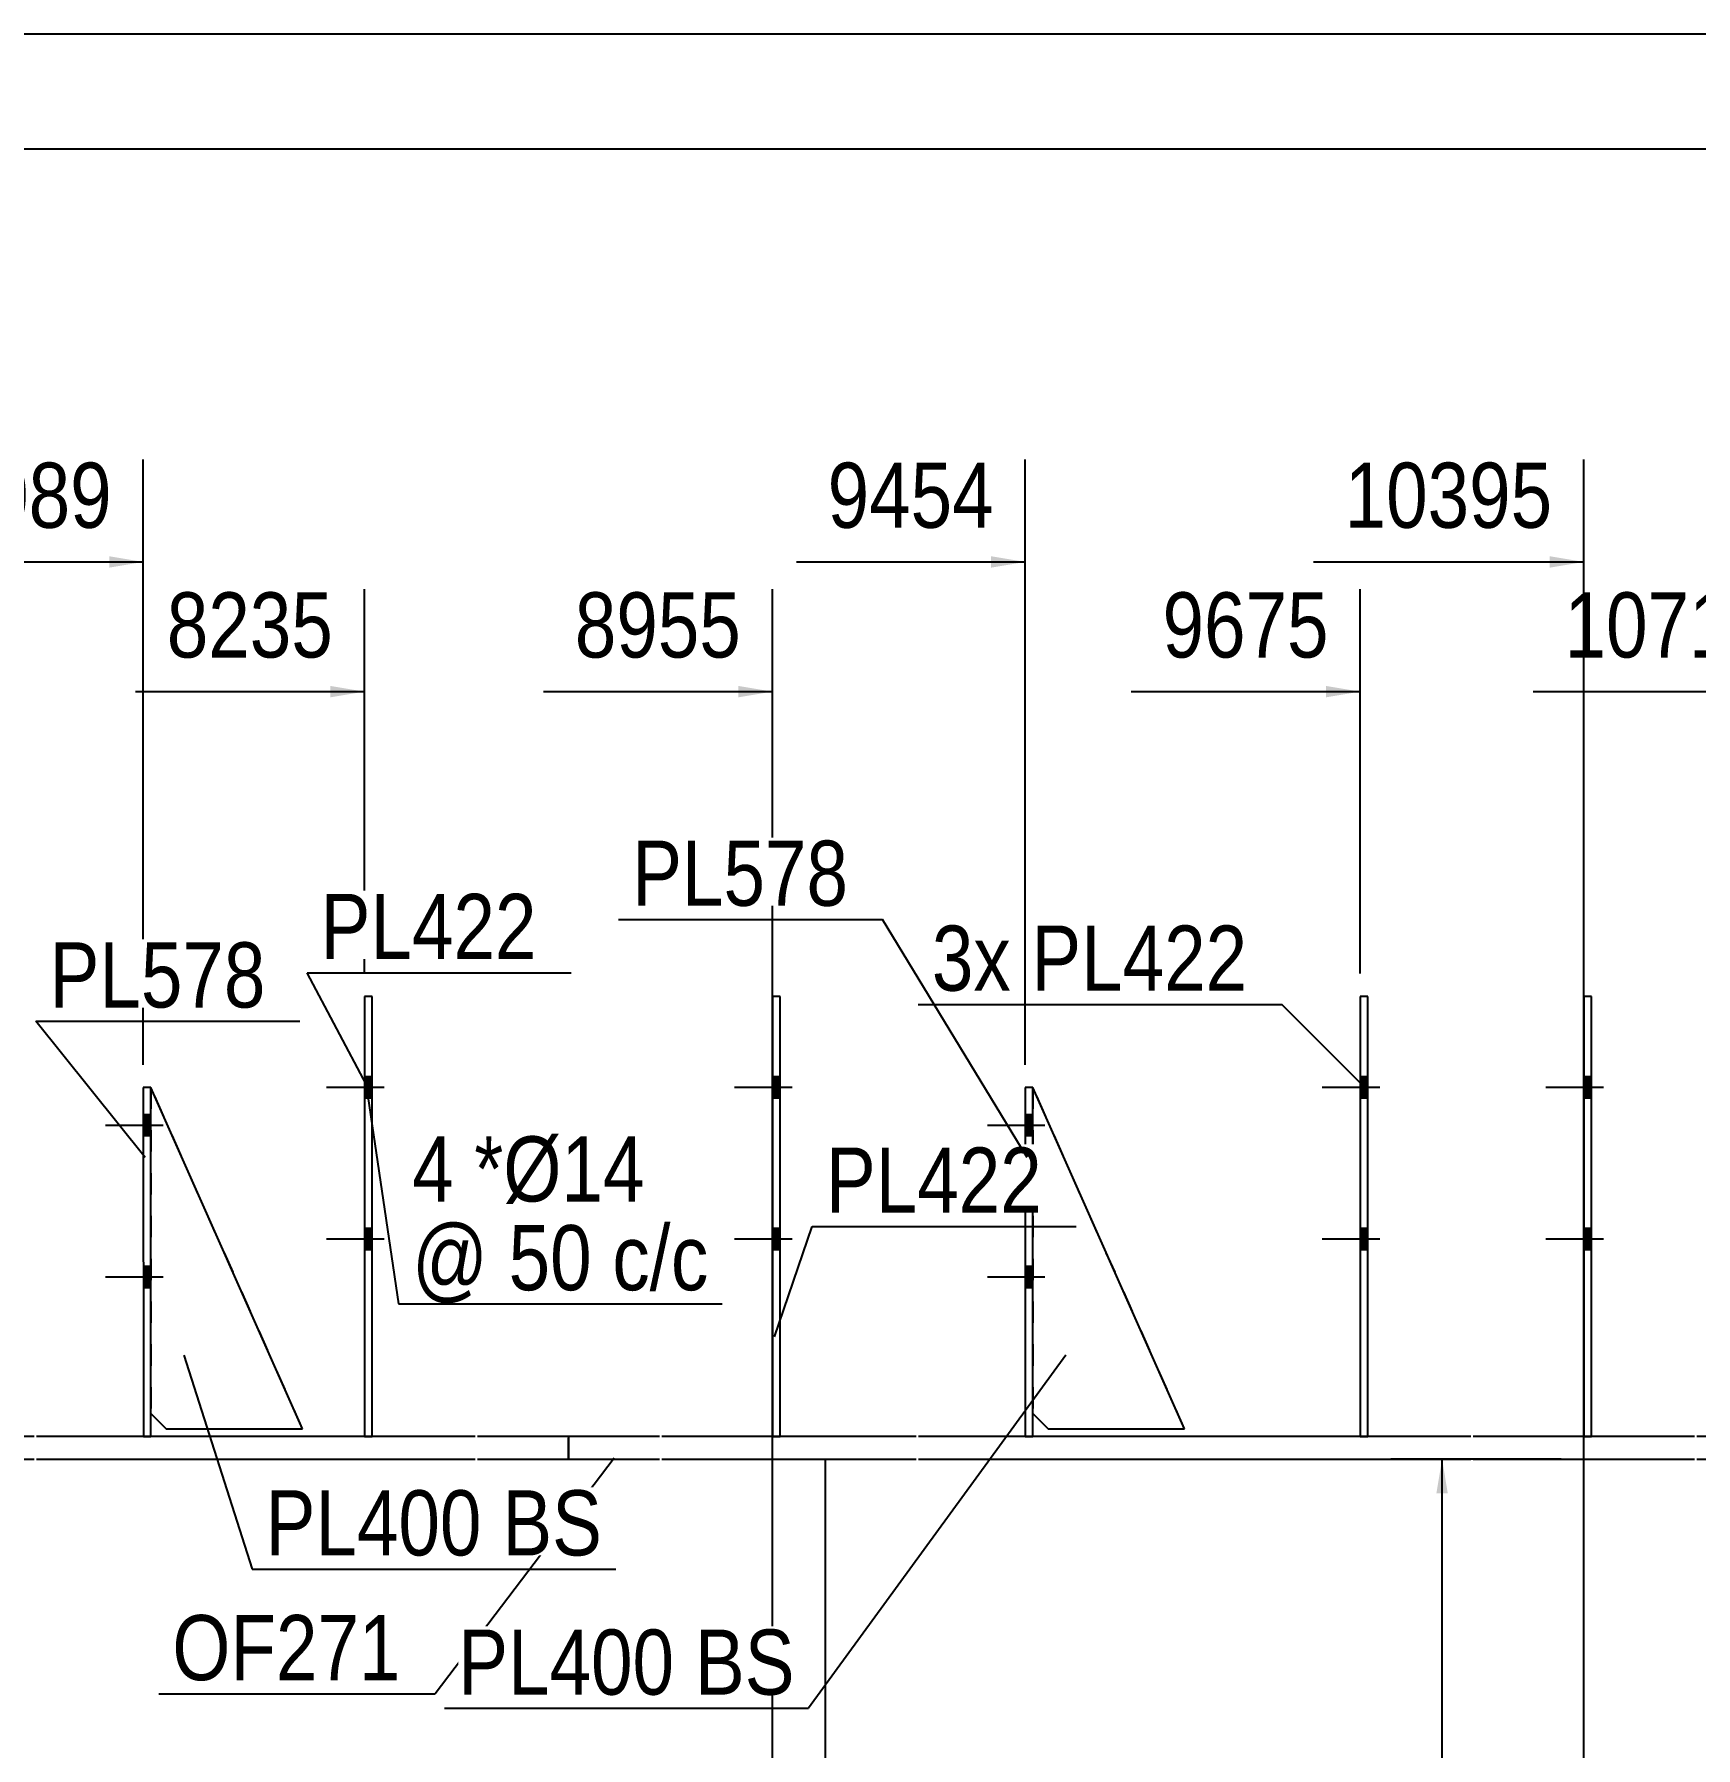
# Model space of a CAD drawing. Header units: millimetres. Extents: x -26 to 377, y -184 to 93.
# Drawn here: x 237 to 310, y 17.3 to 92.6 of the extents above; entities that cross this region are included whole.
import ezdxf

# ---------------------------------------------------------------- set-up
doc = ezdxf.new("R2010")
doc.units = ezdxf.units.MM
doc.linetypes.add('DXK_LINE_DOT1', pattern=[1.8814, 0.9407, -0.9407])
doc.styles.add('Arial Narrow', font='ARIALN.TTF', dxfattribs={"height": 0.2})

# ---------------------------------------------------------------- blocks, each defined once
blk = doc.blocks.new('Unknown-623534514-14014')
at = {"color": 5, "linetype": 'Continuous'}
blk.add_line((376.779, 92.613), (-23.221, 92.613), dxfattribs=at)
blk = doc.blocks.new('Part-623534514-6404 - 6380')
at = {"color": 2, "linetype": 'Continuous'}
blk.add_line((271.714, 30), (271.714, -30), dxfattribs=at)
at = {"color": 7, "linetype": 'DXK_LINE_DOT1'}
for p, q in [((271.714, 30), (275.714, 30)), ((275.814, 30), (300.101, 30)), ((300.201, 30), (309.935, 30))]:
    blk.add_line(p, q, dxfattribs=at)
blk = doc.blocks.new('Part-623534514-6403 - 6380')
at = {"color": 2, "linetype": 'Continuous'}
for p, q in [((178.045, -30), (178.045, 30)), ((271.714, 30), (271.714, -30))]:
    blk.add_line(p, q, dxfattribs=at)
at = {"color": 7, "linetype": 'DXK_LINE_DOT1'}
for p, q in [((178.045, 30), (202.699, 30)), ((202.799, 30), (227.114, 30)), ((227.214, 30), (236.947, 30)), ((237.047, 30), (256.335, 30)), ((256.435, 30), (264.435, 30)), ((264.535, 30), (271.714, 30)), ((202.699, -30), (178.045, -30)), ((227.114, -30), (202.799, -30)), ((236.947, -30), (227.214, -30)), ((256.335, -30), (237.047, -30)), ((264.435, -30), (256.435, -30)), ((271.714, -30), (264.535, -30))]:
    blk.add_line(p, q, dxfattribs=at)
blk = doc.blocks.new('Part-623534514-23340 - 6380')
at = {"color": 7, "linetype": 'DXK_LINE_DOT1'}
for p, q in [((280.847, 46.333), (280.849, 32)), ((287.516, 31.335), (280.847, 46.333)), ((280.849, 32), (281.516, 31.334)), ((281.516, 31.334), (287.516, 31.335))]:
    blk.add_line(p, q, dxfattribs=at)
blk = doc.blocks.new('Part-623534514-6397 - 6380')
at = {"color": 2, "linetype": 'Continuous'}
for p, q in [((158.045, 31), (158.045, 30)), ((202.699, 31), (158.045, 31)), ((227.114, 31), (202.799, 31)), ((236.947, 31), (227.214, 31)), ((256.335, 31), (237.047, 31)), ((260.435, 31), (256.435, 31)), ((158.045, 30), (202.699, 30)), ((202.799, 30), (227.114, 30)), ((227.214, 30), (236.947, 30)), ((237.047, 30), (256.335, 30)), ((256.435, 30), (260.435, 30))]:
    blk.add_line(p, q, dxfattribs=at)
at = {"color": 7, "linetype": 'DXK_LINE_DOT1'}
blk.add_line((260.435, 30), (260.435, 31), dxfattribs=at)
blk = doc.blocks.new('Part-623534514-6400 - 6380')
at = {"color": 2, "linetype": 'Continuous'}
for p, q in [((260.435, 31), (260.435, 30)), ((264.435, 31), (260.435, 31)), ((275.714, 31), (264.535, 31)), ((300.101, 31), (275.814, 31)), ((309.935, 31), (300.201, 31)), ((325.737, 31), (310.035, 31)), ((335.404, 31), (325.837, 31)), ((361.056, 31), (335.504, 31)), ((361.056, 30.002), (361.056, 31)), ((260.435, 30), (264.435, 30)), ((264.535, 30), (275.714, 30)), ((275.814, 30), (300.101, 30)), ((300.201, 30), (309.935, 30)), ((310.035, 30), (325.737, 30)), ((325.837, 30), (335.404, 30)), ((335.504, 30), (361.056, 30))]:
    blk.add_line(p, q, dxfattribs=at)
at = {"color": 7, "linetype": 'DXK_LINE_DOT1'}
blk.add_line((361.056, 30), (361.056, 30.002), dxfattribs=at)
blk = doc.blocks.new('Part-623534514-6477 - 6380')
at = {"color": 2, "linetype": 'Continuous'}
for p, q in [((269.734, 50.333), (269.401, 50.333)), ((269.401, 50.333), (269.401, 31)), ((269.734, 31), (269.734, 50.333))]:
    blk.add_line(p, q, dxfattribs=at)
at = {"color": 7, "linetype": 'DXK_LINE_DOT1'}
blk.add_line((269.401, 31), (269.734, 31), dxfattribs=at)
blk = doc.blocks.new('Part-623534514-6426 - 6380')
at = {"color": 2, "linetype": 'Continuous'}
for p, q in [((242.08, 46.333), (241.747, 46.333)), ((241.747, 46.333), (241.749, 31)), ((242.082, 31), (242.08, 46.333))]:
    blk.add_line(p, q, dxfattribs=at)
at = {"color": 7, "linetype": 'DXK_LINE_DOT1'}
blk.add_line((241.749, 31), (242.082, 31), dxfattribs=at)
blk = doc.blocks.new('Part-623534514-6427 - 6380')
at = {"color": 7, "linetype": 'DXK_LINE_DOT1'}
for p, q in [((242.08, 46.333), (242.082, 32)), ((248.749, 31.335), (242.08, 46.333)), ((242.082, 32), (242.749, 31.334)), ((242.749, 31.334), (248.749, 31.335))]:
    blk.add_line(p, q, dxfattribs=at)
blk = doc.blocks.new('Part-623534514-6437 - 6380')
at = {"color": 2, "linetype": 'Continuous'}
for p, q in [((305.401, 50.333), (305.068, 50.333)), ((305.068, 50.333), (305.068, 31)), ((305.401, 31), (305.401, 50.333))]:
    blk.add_line(p, q, dxfattribs=at)
at = {"color": 7, "linetype": 'DXK_LINE_DOT1'}
blk.add_line((305.068, 31), (305.401, 31), dxfattribs=at)
blk = doc.blocks.new('Part-623534514-6465 - 6380')
at = {"color": 2, "linetype": 'Continuous'}
for p, q in [((295.568, 50.333), (295.235, 50.333)), ((295.235, 50.333), (295.235, 31)), ((295.568, 31), (295.568, 50.333))]:
    blk.add_line(p, q, dxfattribs=at)
at = {"color": 7, "linetype": 'DXK_LINE_DOT1'}
blk.add_line((295.235, 31), (295.568, 31), dxfattribs=at)
blk = doc.blocks.new('Part-623534514-6476 - 6380')
at = {"color": 2, "linetype": 'Continuous'}
for p, q in [((280.847, 46.333), (280.513, 46.333)), ((280.513, 46.333), (280.516, 31)), ((280.849, 31), (280.847, 46.333))]:
    blk.add_line(p, q, dxfattribs=at)
at = {"color": 7, "linetype": 'DXK_LINE_DOT1'}
blk.add_line((280.516, 31), (280.849, 31), dxfattribs=at)
blk = doc.blocks.new('Bolt-623534514-6504 - 6380')
at = {"linetype": 'Continuous'}
for points in [[(242.08, 44.201), (242.08, 45.134), (241.747, 45.134), (241.747, 44.2)], [(242.08, 44.201), (242.08, 45.134), (241.747, 45.134), (241.747, 44.2)], [(242.08, 44.201), (242.08, 45.134), (241.747, 45.134), (241.747, 44.2)], [(242.081, 37.534), (242.081, 38.467), (241.748, 38.467), (241.748, 37.534)], [(242.081, 37.534), (242.081, 38.467), (241.748, 38.467), (241.748, 37.534)], [(242.081, 37.534), (242.081, 38.467), (241.748, 38.467), (241.748, 37.534)]]:
    blk.add_hatch(color=3, dxfattribs=at).paths.add_polyline_path(points)
at = {"color": 3, "linetype": 'Continuous'}
for p, q in [((242.614, 44.667), (240.08, 44.667)), ((242.614, 44.667), (240.08, 44.667)), ((242.614, 44.667), (240.08, 44.667)), ((242.08, 45.134), (241.747, 45.134)), ((242.08, 45.134), (241.747, 45.134)), ((242.08, 45.134), (241.747, 45.134)), ((242.08, 44.201), (241.747, 44.2)), ((242.08, 44.201), (241.747, 44.2)), ((242.08, 44.201), (241.747, 44.2)), ((242.081, 38.467), (241.748, 38.467)), ((242.081, 38.467), (241.748, 38.467)), ((242.081, 38.467), (241.748, 38.467)), ((242.615, 38.001), (240.081, 38)), ((242.615, 38.001), (240.081, 38)), ((242.615, 38.001), (240.081, 38)), ((242.081, 37.534), (241.748, 37.534)), ((242.081, 37.534), (241.748, 37.534)), ((242.081, 37.534), (241.748, 37.534))]:
    blk.add_line(p, q, dxfattribs=at)
blk = doc.blocks.new('Bolt-623534514-6515 - 6380')
at = {"linetype": 'Continuous'}
for points in [[(305.401, 45.868), (305.401, 46.801), (305.068, 46.801), (305.068, 45.868)], [(305.401, 45.868), (305.401, 46.801), (305.068, 46.801), (305.068, 45.868)], [(305.401, 39.201), (305.401, 40.135), (305.068, 40.135), (305.068, 39.201)], [(305.401, 39.201), (305.401, 40.135), (305.068, 40.135), (305.068, 39.201)]]:
    blk.add_hatch(color=3, dxfattribs=at).paths.add_polyline_path(points)
at = {"color": 3, "linetype": 'Continuous'}
for p, q in [((305.401, 46.801), (305.068, 46.801)), ((305.401, 46.801), (305.068, 46.801)), ((305.935, 46.335), (303.401, 46.335)), ((305.935, 46.335), (303.401, 46.335)), ((305.401, 45.868), (305.068, 45.868)), ((305.401, 45.868), (305.068, 45.868)), ((305.401, 40.135), (305.068, 40.135)), ((305.401, 40.135), (305.068, 40.135)), ((305.935, 39.668), (303.401, 39.668)), ((305.935, 39.668), (303.401, 39.668)), ((305.401, 39.201), (305.068, 39.201)), ((305.401, 39.201), (305.068, 39.201))]:
    blk.add_line(p, q, dxfattribs=at)
blk = doc.blocks.new('Part-623534514-32507 - 6380')
at = {"color": 2, "linetype": 'Continuous'}
for p, q in [((251.801, 50.333), (251.468, 50.333)), ((251.468, 50.333), (251.468, 31)), ((251.801, 31), (251.801, 50.333))]:
    blk.add_line(p, q, dxfattribs=at)
at = {"color": 7, "linetype": 'DXK_LINE_DOT1'}
blk.add_line((251.468, 31), (251.801, 31), dxfattribs=at)
blk = doc.blocks.new('Bolt-623534514-6543 - 6380')
at = {"linetype": 'Continuous'}
for points in [[(295.568, 45.868), (295.568, 46.801), (295.235, 46.801), (295.235, 45.868)], [(295.568, 45.868), (295.568, 46.801), (295.235, 46.801), (295.235, 45.868)], [(295.568, 39.201), (295.568, 40.135), (295.235, 40.135), (295.235, 39.201)], [(295.568, 39.201), (295.568, 40.135), (295.235, 40.135), (295.235, 39.201)]]:
    blk.add_hatch(color=3, dxfattribs=at).paths.add_polyline_path(points)
at = {"color": 3, "linetype": 'Continuous'}
for p, q in [((295.568, 46.801), (295.235, 46.801)), ((295.568, 46.801), (295.235, 46.801)), ((296.101, 46.335), (293.568, 46.335)), ((296.101, 46.335), (293.568, 46.335)), ((295.568, 45.868), (295.235, 45.868)), ((295.568, 45.868), (295.235, 45.868)), ((295.568, 40.135), (295.235, 40.135)), ((295.568, 40.135), (295.235, 40.135)), ((296.101, 39.668), (293.568, 39.668)), ((296.101, 39.668), (293.568, 39.668)), ((295.568, 39.201), (295.235, 39.201)), ((295.568, 39.201), (295.235, 39.201))]:
    blk.add_line(p, q, dxfattribs=at)
blk = doc.blocks.new('Bolt-623534514-6551 - 6380')
at = {"linetype": 'Continuous'}
for points in [[(280.847, 44.2), (280.847, 45.134), (280.514, 45.133), (280.514, 44.2)], [(280.847, 44.2), (280.847, 45.134), (280.514, 45.133), (280.514, 44.2)], [(280.847, 44.2), (280.847, 45.134), (280.514, 45.133), (280.514, 44.2)], [(280.848, 37.534), (280.848, 38.467), (280.515, 38.467), (280.515, 37.533)], [(280.848, 37.534), (280.848, 38.467), (280.515, 38.467), (280.515, 37.533)], [(280.848, 37.534), (280.848, 38.467), (280.515, 38.467), (280.515, 37.533)]]:
    blk.add_hatch(color=3, dxfattribs=at).paths.add_polyline_path(points)
at = {"color": 3, "linetype": 'Continuous'}
for p, q in [((281.38, 44.667), (278.847, 44.667)), ((281.38, 44.667), (278.847, 44.667)), ((281.38, 44.667), (278.847, 44.667)), ((280.847, 45.134), (280.514, 45.133)), ((280.847, 45.134), (280.514, 45.133)), ((280.847, 45.134), (280.514, 45.133)), ((280.847, 44.2), (280.514, 44.2)), ((280.847, 44.2), (280.514, 44.2)), ((280.847, 44.2), (280.514, 44.2)), ((280.848, 38.467), (280.515, 38.467)), ((280.848, 38.467), (280.515, 38.467)), ((280.848, 38.467), (280.515, 38.467)), ((281.381, 38), (278.848, 38)), ((281.381, 38), (278.848, 38)), ((281.381, 38), (278.848, 38)), ((280.848, 37.534), (280.515, 37.533)), ((280.848, 37.534), (280.515, 37.533)), ((280.848, 37.534), (280.515, 37.533))]:
    blk.add_line(p, q, dxfattribs=at)
blk = doc.blocks.new('Bolt-623534514-6552 - 6380')
at = {"linetype": 'Continuous'}
for points in [[(269.734, 45.868), (269.734, 46.801), (269.401, 46.801), (269.401, 45.868)], [(269.734, 45.868), (269.734, 46.801), (269.401, 46.801), (269.401, 45.868)], [(269.734, 39.201), (269.734, 40.135), (269.401, 40.135), (269.401, 39.201)], [(269.734, 39.201), (269.734, 40.135), (269.401, 40.135), (269.401, 39.201)]]:
    blk.add_hatch(color=3, dxfattribs=at).paths.add_polyline_path(points)
at = {"color": 3, "linetype": 'Continuous'}
for p, q in [((269.734, 46.801), (269.401, 46.801)), ((269.734, 46.801), (269.401, 46.801)), ((270.268, 46.335), (267.734, 46.335)), ((270.268, 46.335), (267.734, 46.335)), ((269.734, 45.868), (269.401, 45.868)), ((269.734, 45.868), (269.401, 45.868)), ((269.734, 40.135), (269.401, 40.135)), ((269.734, 40.135), (269.401, 40.135)), ((270.268, 39.668), (267.734, 39.668)), ((270.268, 39.668), (267.734, 39.668)), ((269.734, 39.201), (269.401, 39.201)), ((269.734, 39.201), (269.401, 39.201))]:
    blk.add_line(p, q, dxfattribs=at)
blk = doc.blocks.new('Part-623534514-23361 - 6380')
at = {"color": 2, "linetype": 'Continuous'}
for p, q in [((248.749, 31.335), (242.08, 46.334)), ((242.082, 32), (242.749, 31.334)), ((242.749, 31.334), (248.749, 31.335))]:
    blk.add_line(p, q, dxfattribs=at)
at = {"color": 7, "linetype": 'DXK_LINE_DOT1'}
blk.add_line((242.082, 32), (242.082, 32), dxfattribs=at)
blk = doc.blocks.new('Part-623534514-23363 - 6380')
at = {"color": 2, "linetype": 'Continuous'}
for p, q in [((287.516, 31.335), (280.847, 46.333)), ((280.849, 32), (281.516, 31.334)), ((281.516, 31.334), (287.516, 31.335))]:
    blk.add_line(p, q, dxfattribs=at)
blk = doc.blocks.new('Bolt-623534514-32508 - 6380')
at = {"linetype": 'Continuous'}
for points in [[(251.801, 45.868), (251.801, 46.801), (251.468, 46.801), (251.468, 45.868)], [(251.801, 45.868), (251.801, 46.801), (251.468, 46.801), (251.468, 45.868)], [(251.801, 39.201), (251.801, 40.135), (251.468, 40.135), (251.468, 39.201)], [(251.801, 39.201), (251.801, 40.135), (251.468, 40.135), (251.468, 39.201)]]:
    blk.add_hatch(color=3, dxfattribs=at).paths.add_polyline_path(points)
at = {"color": 3, "linetype": 'Continuous'}
for p, q in [((251.801, 46.801), (251.468, 46.801)), ((251.801, 46.801), (251.468, 46.801)), ((252.335, 46.335), (249.801, 46.335)), ((252.335, 46.335), (249.801, 46.335)), ((251.801, 45.868), (251.468, 45.868)), ((251.801, 45.868), (251.468, 45.868)), ((251.801, 40.135), (251.468, 40.135)), ((251.801, 40.135), (251.468, 40.135)), ((252.335, 39.668), (249.801, 39.668)), ((252.335, 39.668), (249.801, 39.668)), ((251.801, 39.201), (251.468, 39.201)), ((251.801, 39.201), (251.468, 39.201))]:
    blk.add_line(p, q, dxfattribs=at)
blk = doc.blocks.new('StraightDimension-623534514-36005 - 6380')
at = {"linetype": 'Continuous'}
blk.add_hatch(color=7, dxfattribs=at).paths.add_polyline_path([(240.247, 69.675), (241.747, 69.425), (240.247, 69.175)])
at = {"color": 7, "linetype": 'Continuous'}
for p, q in [((241.747, 47.333), (241.747, 73.925)), ((231.684, 69.425), (241.747, 69.425))]:
    blk.add_line(p, q, dxfattribs=at)
at = {"color": 0}
blk.add_wipeout([(240.972, 70.325), (240.972, 74.525), (232.459, 74.525), (232.459, 70.325)], dxfattribs=at)
at = {"color": 3, "style": 'Arial Narrow'}
blk.add_text('8089', height=2.8633, dxfattribs=at).set_placement((233.059, 70.925))
blk = doc.blocks.new('StraightDimension-623534514-36003 - 6380')
at = {"linetype": 'Continuous'}
blk.add_hatch(color=7, dxfattribs=at).paths.add_polyline_path([(267.901, 63.975), (269.401, 63.725), (267.901, 63.475)])
at = {"color": 7, "linetype": 'Continuous'}
for p, q in [((269.401, -24.313), (269.401, 68.225)), ((259.339, 63.725), (269.401, 63.725))]:
    blk.add_line(p, q, dxfattribs=at)
at = {"color": 0}
blk.add_wipeout([(268.626, 64.625), (268.626, 68.825), (260.114, 68.825), (260.114, 64.625)], dxfattribs=at)
at = {"color": 3, "style": 'Arial Narrow'}
blk.add_text('8955', height=2.8633, dxfattribs=at).set_placement((260.714, 65.225))
blk = doc.blocks.new('StraightDimension-623534514-35999 - 6380')
at = {"linetype": 'Continuous'}
blk.add_hatch(color=7, dxfattribs=at).paths.add_polyline_path([(313.234, 63.975), (314.734, 63.725), (313.234, 63.475)])
at = {"color": 7, "linetype": 'Continuous'}
for p, q in [((314.734, 47.333), (314.734, 68.225)), ((302.844, 63.725), (314.734, 63.725))]:
    blk.add_line(p, q, dxfattribs=at)
at = {"color": 0}
blk.add_wipeout([(313.959, 64.625), (313.959, 68.825), (303.619, 68.825), (303.619, 64.625)], dxfattribs=at)
at = {"color": 3, "style": 'Arial Narrow'}
blk.add_text('10719', height=2.8633, dxfattribs=at).set_placement((304.219, 65.225))
blk = doc.blocks.new('StraightDimension-623534514-15181 - 6380')
at = {"linetype": 'Continuous'}
for points in [[(298.586, 28.5), (298.836, 30), (299.086, 28.5)], [(299.086, -35.378), (298.836, -36.878), (298.586, -35.378)]]:
    blk.add_hatch(color=7, dxfattribs=at).paths.add_polyline_path(points)
at = {"color": 7, "linetype": 'Continuous'}
for p, q in [((304.068, 30), (296.586, 30)), ((298.836, -36.878), (298.836, 30)), ((304.785, -36.878), (296.586, -36.878))]:
    blk.add_line(p, q, dxfattribs=at)
at = {"color": 0}
blk.add_wipeout([(298.686, 0.817), (294.486, 0.817), (294.486, -7.695), (298.686, -7.695)], dxfattribs=at)
at = {"color": 3, "style": 'Arial Narrow'}
blk.add_text('1003', height=2.8633, rotation=90.00021, dxfattribs=at).set_placement((298.086, -7.095))
blk = doc.blocks.new('StraightDimension-623534514-15857 - 6380')
at = {"color": 7, "linetype": 'Continuous'}
blk.add_line((-1.333, 87.576), (364.011, 87.576), dxfattribs=at)
blk = doc.blocks.new('StraightDimension-623534514-36000 - 6380')
at = {"linetype": 'Continuous'}
blk.add_hatch(color=7, dxfattribs=at).paths.add_polyline_path([(303.568, 69.675), (305.068, 69.425), (303.568, 69.175)])
at = {"color": 7, "linetype": 'Continuous'}
for p, q in [((305.068, -34.345), (305.068, 73.925)), ((293.177, 69.425), (305.068, 69.425))]:
    blk.add_line(p, q, dxfattribs=at)
at = {"color": 0}
blk.add_wipeout([(304.293, 70.325), (304.293, 74.525), (293.952, 74.525), (293.952, 70.325)], dxfattribs=at)
at = {"color": 3, "style": 'Arial Narrow'}
blk.add_text('10395', height=2.8633, dxfattribs=at).set_placement((294.552, 70.925))
blk = doc.blocks.new('StraightDimension-623534514-36001 - 6380')
at = {"linetype": 'Continuous'}
blk.add_hatch(color=7, dxfattribs=at).paths.add_polyline_path([(293.735, 63.975), (295.235, 63.725), (293.735, 63.475)])
at = {"color": 7, "linetype": 'Continuous'}
for p, q in [((295.235, 51.333), (295.235, 68.225)), ((285.172, 63.725), (295.235, 63.725))]:
    blk.add_line(p, q, dxfattribs=at)
at = {"color": 0}
blk.add_wipeout([(294.46, 64.625), (294.46, 68.825), (285.947, 68.825), (285.947, 64.625)], dxfattribs=at)
at = {"color": 3, "style": 'Arial Narrow'}
blk.add_text('9675', height=2.8633, dxfattribs=at).set_placement((286.547, 65.225))
blk = doc.blocks.new('StraightDimension-623534514-36002 - 6380')
at = {"linetype": 'Continuous'}
blk.add_hatch(color=7, dxfattribs=at).paths.add_polyline_path([(279.013, 69.675), (280.513, 69.425), (279.013, 69.175)])
at = {"color": 7, "linetype": 'Continuous'}
for p, q in [((280.513, 47.333), (280.513, 73.925)), ((270.451, 69.425), (280.513, 69.425))]:
    blk.add_line(p, q, dxfattribs=at)
at = {"color": 0}
blk.add_wipeout([(279.738, 70.325), (279.738, 74.525), (271.226, 74.525), (271.226, 70.325)], dxfattribs=at)
at = {"color": 3, "style": 'Arial Narrow'}
blk.add_text('9454', height=2.8633, dxfattribs=at).set_placement((271.826, 70.925))
blk = doc.blocks.new('StraightDimension-623534514-36004 - 6380')
at = {"linetype": 'Continuous'}
blk.add_hatch(color=7, dxfattribs=at).paths.add_polyline_path([(249.968, 63.975), (251.468, 63.725), (249.968, 63.475)])
at = {"color": 7, "linetype": 'Continuous'}
for p, q in [((251.468, 51.333), (251.468, 68.225)), ((241.405, 63.725), (251.468, 63.725))]:
    blk.add_line(p, q, dxfattribs=at)
at = {"color": 0}
blk.add_wipeout([(250.693, 64.625), (250.693, 68.825), (242.18, 68.825), (242.18, 64.625)], dxfattribs=at)
at = {"color": 3, "style": 'Arial Narrow'}
blk.add_text('8235', height=2.8633, dxfattribs=at).set_placement((242.78, 65.225))
blk = doc.blocks.new('Mark-623534514-27513 - 6380')
at = {"color": 7, "linetype": 'Continuous'}
for p in [(262.451, 30.041), (242.422, 19.685)]:
    blk.add_line(p, (254.571, 19.685), dxfattribs=at)
at = {"color": 0}
blk.add_wipeout([(253.071, 20.285), (253.071, 23.285), (243.022, 23.285), (243.022, 20.285)], dxfattribs=at)
blk.add_wipeout([(253.071, 20.285), (253.071, 23.285), (243.022, 23.285), (243.022, 20.285)], dxfattribs=at)
at = {"color": 3, "style": 'Arial Narrow'}
blk.add_text('OF271', height=2.8633, dxfattribs=at).set_placement((243.022, 20.285))
blk = doc.blocks.new('MarkSet-623534514-27369 - 6380')
at = {"color": 7, "linetype": 'Continuous'}
for p in [(275.81, 49.983), (295.321, 46.447)]:
    blk.add_line(p, (291.785, 49.983), dxfattribs=at)
at = {"color": 0}
for points in [[(279.882, 50.583), (279.882, 53.583), (276.41, 53.583), (276.41, 50.583)], [(290.285, 50.583), (290.285, 53.583), (280.782, 53.583), (280.782, 50.583)]]:
    blk.add_wipeout(points, dxfattribs=at)
for points in [[(279.882, 50.583), (279.882, 53.583), (276.41, 53.583), (276.41, 50.583)], [(290.285, 50.583), (290.285, 53.583), (280.782, 53.583), (280.782, 50.583)]]:
    blk.add_wipeout(points, dxfattribs=at)
at = {"color": 3, "style": 'Arial Narrow'}
for s, p in [('3x', (276.41, 50.583)), ('PL422', (280.782, 50.583))]:
    blk.add_text(s, height=2.8633, dxfattribs=at).set_placement(p)
blk = doc.blocks.new('Mark-623534514-27606 - 6380')
at = {"color": 7, "linetype": 'Continuous'}
for p, q in [((269.494, 35.37), (271.154, 40.229)), ((271.154, 40.229), (282.758, 40.229))]:
    blk.add_line(p, q, dxfattribs=at)
at = {"color": 0}
blk.add_wipeout([(281.258, 40.829), (281.258, 43.829), (271.754, 43.829), (271.754, 40.829)], dxfattribs=at)
blk.add_wipeout([(281.258, 40.829), (281.258, 43.829), (271.754, 43.829), (271.754, 40.829)], dxfattribs=at)
at = {"color": 3, "style": 'Arial Narrow'}
blk.add_text('PL422', height=2.8633, dxfattribs=at).set_placement((271.754, 40.829))
blk = doc.blocks.new('MarkSet-623534514-27381 - 6380')
at = {"color": 7, "linetype": 'Continuous'}
for p, q in [((243.526, 34.563), (246.526, 25.167)), ((246.526, 25.167), (262.513, 25.167))]:
    blk.add_line(p, q, dxfattribs=at)
at = {"color": 0}
for points in [[(256.63, 25.767), (256.63, 28.767), (247.126, 28.767), (247.126, 25.767)], [(261.913, 25.767), (261.913, 28.767), (257.53, 28.767), (257.53, 25.767)]]:
    blk.add_wipeout(points, dxfattribs=at)
for points in [[(256.63, 25.767), (256.63, 28.767), (247.126, 28.767), (247.126, 25.767)], [(261.913, 25.767), (261.913, 28.767), (257.53, 28.767), (257.53, 25.767)]]:
    blk.add_wipeout(points, dxfattribs=at)
at = {"color": 3, "style": 'Arial Narrow'}
for s, p in [('PL400', (247.126, 25.767)), ('BS', (257.53, 25.767))]:
    blk.add_text(s, height=2.8633, dxfattribs=at).set_placement(p)
blk = doc.blocks.new('MarkSet-623534514-27403 - 6380')
at = {"color": 7, "linetype": 'Continuous'}
for p in [(282.293, 34.562), (254.992, 19.049)]:
    blk.add_line(p, (270.979, 19.049), dxfattribs=at)
at = {"color": 0}
for points in [[(265.096, 19.649), (265.096, 22.649), (255.592, 22.649), (255.592, 19.649)], [(270.379, 19.649), (270.379, 22.649), (265.996, 22.649), (265.996, 19.649)]]:
    blk.add_wipeout(points, dxfattribs=at)
for points in [[(265.096, 19.649), (265.096, 22.649), (255.592, 22.649), (255.592, 19.649)], [(270.379, 19.649), (270.379, 22.649), (265.996, 22.649), (265.996, 19.649)]]:
    blk.add_wipeout(points, dxfattribs=at)
at = {"color": 3, "style": 'Arial Narrow'}
for s, p in [('PL400', (255.592, 19.649)), ('BS', (265.996, 19.649))]:
    blk.add_text(s, height=2.8633, dxfattribs=at).set_placement(p)
blk = doc.blocks.new('Mark-623534514-27564 - 6380')
at = {"color": 7, "linetype": 'Continuous'}
for p, q in [((241.833, 43.247), (237.03, 49.244)), ((237.03, 49.244), (248.634, 49.244))]:
    blk.add_line(p, q, dxfattribs=at)
at = {"color": 0}
blk.add_wipeout([(247.134, 49.844), (247.134, 52.844), (237.63, 52.844), (237.63, 49.844)], dxfattribs=at)
blk.add_wipeout([(247.134, 49.844), (247.134, 52.844), (237.63, 52.844), (237.63, 49.844)], dxfattribs=at)
at = {"color": 3, "style": 'Arial Narrow'}
blk.add_text('PL578', height=2.8633, dxfattribs=at).set_placement((237.63, 49.844))
blk = doc.blocks.new('Mark-623534514-27603 - 6380')
at = {"color": 7, "linetype": 'Continuous'}
for p in [(262.638, 53.715), (280.6, 43.247)]:
    blk.add_line(p, (274.242, 53.715), dxfattribs=at)
at = {"color": 0}
blk.add_wipeout([(272.742, 54.315), (272.742, 57.315), (263.238, 57.315), (263.238, 54.315)], dxfattribs=at)
blk.add_wipeout([(272.742, 54.315), (272.742, 57.315), (263.238, 57.315), (263.238, 54.315)], dxfattribs=at)
at = {"color": 3, "style": 'Arial Narrow'}
blk.add_text('PL578', height=2.8633, dxfattribs=at).set_placement((263.238, 54.315))
blk = doc.blocks.new('Mark-623534514-32577 - 6380')
at = {"color": 7, "linetype": 'Continuous'}
for p, q in [((251.551, 46.335), (252.965, 36.82)), ((252.965, 36.82), (267.185, 36.82))]:
    blk.add_line(p, q, dxfattribs=at)
at = {"color": 0}
for points in [[(255.394, 41.32), (255.394, 44.32), (253.565, 44.32), (253.565, 41.32)], [(257.571, 41.32), (257.571, 44.32), (256.294, 44.32), (256.294, 41.32)], [(266.585, 37.42), (266.585, 40.42), (253.565, 40.42), (253.565, 37.42)]]:
    blk.add_wipeout(points, dxfattribs=at)
for points in [[(255.394, 41.32), (255.394, 44.32), (253.565, 44.32), (253.565, 41.32)], [(257.571, 41.32), (257.571, 44.32), (256.294, 44.32), (256.294, 41.32)], [(266.585, 37.42), (266.585, 40.42), (253.565, 40.42), (253.565, 37.42)]]:
    blk.add_wipeout(points, dxfattribs=at)
at = {"color": 3, "style": 'Arial Narrow'}
for s, height, p in [('4', 2.863, (253.565, 41.32)), ('@ 50 c/', 2.8633, (253.565, 37.42)), ('c', 2.863, (264.941, 37.42))]:
    blk.add_text(s, height=height, dxfattribs=at).set_placement(p)
at = {"color": 0}
blk.add_wipeout([(263.785, 41.32), (263.785, 44.32), (257.571, 44.32), (257.571, 41.32)], dxfattribs=at)
blk.add_wipeout([(263.785, 41.32), (263.785, 44.32), (257.571, 44.32), (257.571, 41.32)], dxfattribs=at)
at = {"color": 3, "style": 'Arial Narrow'}
for s, height, p in [('*', 2.863, (256.294, 41.32)), ('Ø14', 2.8633, (257.571, 41.32))]:
    blk.add_text(s, height=height, dxfattribs=at).set_placement(p)
blk = doc.blocks.new('Mark-623534514-32578 - 6380')
at = {"color": 7, "linetype": 'Continuous'}
for p, q in [((251.554, 46.447), (248.944, 51.375)), ((248.944, 51.375), (260.548, 51.375))]:
    blk.add_line(p, q, dxfattribs=at)
at = {"color": 0}
blk.add_wipeout([(259.048, 51.975), (259.048, 54.975), (249.544, 54.975), (249.544, 51.975)], dxfattribs=at)
blk.add_wipeout([(259.048, 51.975), (259.048, 54.975), (249.544, 54.975), (249.544, 51.975)], dxfattribs=at)
at = {"color": 3, "style": 'Arial Narrow'}
blk.add_text('PL422', height=2.8633, dxfattribs=at).set_placement((249.544, 51.975))

msp = doc.modelspace()

# ---------------------------------------------------------------- block references
for name in ['Unknown-623534514-14014', 'Part-623534514-32507 - 6380', 'Part-623534514-6477 - 6380', 'Part-623534514-6465 - 6380', 'Part-623534514-6437 - 6380', 'Bolt-623534514-32508 - 6380', 'Bolt-623534514-6552 - 6380', 'Bolt-623534514-6543 - 6380', 'Bolt-623534514-6515 - 6380', 'Part-623534514-6426 - 6380', 'Part-623534514-23361 - 6380', 'Part-623534514-6427 - 6380', 'Part-623534514-6476 - 6380', 'Part-623534514-23340 - 6380', 'Part-623534514-23363 - 6380', 'Bolt-623534514-6504 - 6380', 'Bolt-623534514-6551 - 6380', 'Part-623534514-6397 - 6380', 'Part-623534514-6400 - 6380', 'Part-623534514-6403 - 6380', 'Part-623534514-6404 - 6380']:
    msp.add_blockref(name, (0, 0))

# ---------------------------------------------------------------- next in the draw order: block references
for name in ['StraightDimension-623534514-36005 - 6380', 'StraightDimension-623534514-36003 - 6380', 'StraightDimension-623534514-35999 - 6380', 'StraightDimension-623534514-15181 - 6380']:
    msp.add_blockref(name, (0, 0))

# ---------------------------------------------------------------- next in the draw order: block references
for name in ['StraightDimension-623534514-15857 - 6380', 'Mark-623534514-27513 - 6380']:
    msp.add_blockref(name, (0, 0))

# ---------------------------------------------------------------- next in the draw order: block references
for name in ['StraightDimension-623534514-36002 - 6380', 'StraightDimension-623534514-36000 - 6380', 'StraightDimension-623534514-36004 - 6380', 'Mark-623534514-27606 - 6380', 'MarkSet-623534514-27381 - 6380']:
    msp.add_blockref(name, (0, 0))

# ---------------------------------------------------------------- next in the draw order: block references
for name in ['StraightDimension-623534514-36001 - 6380', 'Mark-623534514-27564 - 6380', 'MarkSet-623534514-27403 - 6380']:
    msp.add_blockref(name, (0, 0))

# ---------------------------------------------------------------- next in the draw order: block references
msp.add_blockref('MarkSet-623534514-27369 - 6380', (0, 0))

# ---------------------------------------------------------------- next in the draw order: block references
msp.add_blockref('Mark-623534514-27603 - 6380', (0, 0))

# ---------------------------------------------------------------- next in the draw order: block references
msp.add_blockref('Mark-623534514-32577 - 6380', (0, 0))

# ---------------------------------------------------------------- next in the draw order: block references
msp.add_blockref('Mark-623534514-32578 - 6380', (0, 0))

doc.saveas('drawing.dxf')
